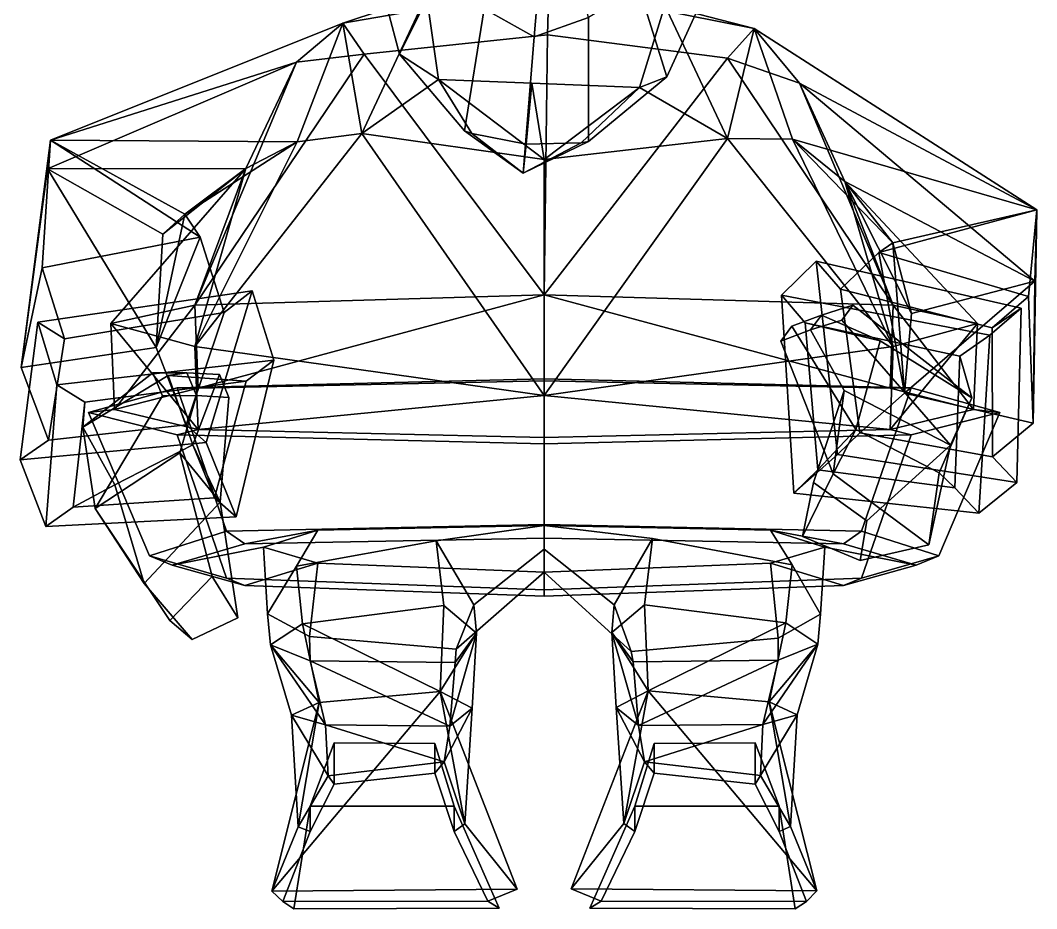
# Model space of a CAD drawing. Extents: x -173 to 159, y -153 to 325.
# Drawn here: x -173.4 to 159.1, y -153 to 137.6 of the extents above; entities that cross this region are included whole.
import ezdxf

# ---------------------------------------------------------------- set-up
doc = ezdxf.new("R2010")
doc.units = 0

msp = doc.modelspace()

# ---------------------------------------------------------------- linework, layer by layer
for points in [[(-35.889503, 153.941406, 100.128876), (-57.010105, 165.431396, 84.478607), (-56.962307, 155.394165, 54.04179), (-49.412239, 126.484711, 72.57827)], [(-0.51746, 148.316406, -4.831187), (-67.874657, 136.680725, -2.282494), (-40.573055, 145.874939, 27.902067), (-0.479152, 154.797852, 5.160628)], [(-49.412239, 126.484711, 72.57827), (-56.962307, 155.394165, 54.04179), (-40.573055, 145.874939, 27.902067), (-36.59679, 118.245819, 58.109665)], [(-28.14958, 101.416626, 106.600311), (-21.698481, 141.390259, 121.186104), (-35.889503, 153.941406, 100.128876), (-49.412239, 126.484711, 72.57827)], [(-0.479152, 154.797852, 5.160628), (37.406498, 142.48056, 28.44092), (66.701088, 134.944458, -2.75842), (-0.51746, 148.316406, -4.831187)], [(28.917149, 148.49411, 100.596771), (38.060665, 119.132202, 73.209808), (50.595383, 146.353455, 54.818336), (51.881554, 156.278564, 85.264786)], [(-5.285933, 132.211151, 128.364197), (-4.064447, 146.384949, 124.193214), (-17.758127, 150.034119, 118.388252), (-21.698481, 141.390259, 121.186104)], [(-0.51746, 148.316406, -4.831187), (-0.971125, 132.82666, -54.743366), (-60.891792, 126.503113, -47.154255), (-67.874657, 136.680725, -2.282494)], [(-5.285933, 132.211151, 128.364197), (12.529744, 138.513245, 121.433228), (10.128041, 147.690186, 118.589584), (-4.064447, 146.384949, 124.193214)], [(-0.51746, 148.316406, -4.831187), (66.701088, 134.944458, -2.75842), (57.985771, 125.220276, -46.951733), (-0.971125, 132.82666, -54.743366)], [(12.426349, 98.006027, 106.893265), (38.060665, 119.132202, 73.209808), (28.917149, 148.49411, 100.596771), (12.529744, 138.513245, 121.433228)], [(38.060665, 119.132202, 73.209808), (29.119768, 115.587799, 58.337975), (37.406498, 142.48056, 28.44092), (50.595383, 146.353455, 54.818336)], [(-67.874657, 136.680725, -2.282494), (-61.684658, 100.539185, 52.886448), (-40.573055, 145.874939, 27.902067)], [(-61.684658, 100.539185, 52.886448), (-36.59679, 118.245819, 58.109665), (-40.573055, 145.874939, 27.902067)], [(-8.913876, 87.561676, 111.04425), (-5.285933, 132.211151, 128.364197), (-21.698481, 141.390259, 121.186104), (-28.14958, 101.416626, 106.600311)], [(57.93222, 98.975342, 52.936092), (37.406498, 142.48056, 28.44092), (29.119768, 115.587799, 58.337975)], [(66.701088, 134.944458, -2.75842), (37.406498, 142.48056, 28.44092), (57.93222, 98.975342, 52.936092)], [(-82.862328, 97.877625, 31.586336), (-67.874657, 136.680725, -2.282494), (-163.566162, 98.423904, -27.519133)], [(-83.110542, 123.89917, -37.713314), (-163.566162, 98.423904, -27.519133), (-67.874657, 136.680725, -2.282494)], [(-83.110542, 123.89917, -37.713314), (-67.874657, 136.680725, -2.282494), (-60.891792, 126.503113, -47.154255)], [(-82.862328, 97.877625, 31.586336), (-61.684658, 100.539185, 52.886448), (-67.874657, 136.680725, -2.282494)], [(-8.913876, 87.561676, 111.04425), (12.426349, 98.006027, 106.893265), (12.529744, 138.513245, 121.433228), (-5.285933, 132.211151, 128.364197)], [(79.186371, 98.763763, 36.363789), (66.701088, 134.944458, -2.75842), (57.93222, 98.975342, 52.936092)], [(81.497581, 117.003143, -37.881752), (57.985771, 125.220276, -46.951733), (66.701088, 134.944458, -2.75842)], [(79.186371, 98.763763, 36.363789), (159.125565, 75.62236, -10.046842), (66.701088, 134.944458, -2.75842)], [(81.497581, 117.003143, -37.881752), (66.701088, 134.944458, -2.75842), (159.125565, 75.62236, -10.046842)], [(-2.041233, 47.749771, -106.168182), (-60.891792, 126.503113, -47.154255), (-0.971125, 132.82666, -54.743366)], [(-2.041233, 47.749771, -106.168182), (-0.971125, 132.82666, -54.743366), (57.985771, 125.220276, -46.951733)], [(-116.303307, 44.433853, -70.507957), (-60.891792, 126.503113, -47.154255), (-2.041233, 47.749771, -106.168182)], [(-116.303307, 44.433853, -70.507957), (-83.110542, 123.89917, -37.713314), (-60.891792, 126.503113, -47.154255)], [(-28.14958, 101.416626, 106.600311), (-49.412239, 126.484711, 72.57827), (-36.59679, 118.245819, 58.109665), (-25.681002, 100.540039, 90.71035)], [(-83.110542, 123.89917, -37.713314), (-164.522049, 88.976242, -69.988075), (-163.566162, 98.423904, -27.519133)], [(-99.6101, 89.085449, -12.913767), (-164.522049, 88.976242, -69.988075), (-83.110542, 123.89917, -37.713314)], [(-116.303307, 44.433853, -70.507957), (-99.6101, 89.085449, -12.913767), (-83.110542, 123.89917, -37.713314)], [(112.22084, 44.433853, -70.507957), (-2.041233, 47.749771, -106.168182), (57.985771, 125.220276, -46.951733)], [(112.22084, 44.433853, -70.507957), (57.985771, 125.220276, -46.951733), (81.497581, 117.003143, -37.881752)], [(-2.04123, 92.033386, 59.712524), (-36.59679, 118.245819, 58.109665), (-61.684658, 100.539185, 52.886448)], [(-25.681002, 100.540039, 90.71035), (-36.59679, 118.245819, 58.109665), (-6.088271, 117.072876, 63.251595), (-7.940793, 97.047302, 86.698463)], [(-6.088271, 117.072876, 63.251595), (-36.59679, 118.245819, 58.109665), (-2.04123, 92.033386, 59.712524)], [(10.074162, 97.534653, 90.968498), (-7.940793, 97.047302, 86.698463), (-6.088271, 117.072876, 63.251595), (29.119768, 115.587799, 58.337975)], [(-6.088271, 117.072876, 63.251595), (-2.04123, 92.033386, 59.712524), (29.119768, 115.587799, 58.337975)], [(12.426349, 98.006027, 106.893265), (10.074162, 97.534653, 90.968498), (29.119768, 115.587799, 58.337975), (38.060665, 119.132202, 73.209808)], [(112.22084, 44.433853, -70.507957), (81.497581, 117.003143, -37.881752), (96.321983, 84.888458, -8.427807)], [(81.497581, 117.003143, -37.881752), (159.125565, 75.62236, -10.046842), (158.574982, 52.2686, -46.656448)], [(96.321983, 84.888458, -8.427807), (81.497581, 117.003143, -37.881752), (158.574982, 52.2686, -46.656448)], [(-2.04123, 92.033386, 59.712524), (57.93222, 98.975342, 52.936092), (29.119768, 115.587799, 58.337975)], [(-2.041231, 14.86673, 122.515053), (-61.684658, 100.539185, 52.886448), (-116.303299, 30.869064, 89.421371)], [(-116.303299, 30.869064, 89.421371), (-61.684658, 100.539185, 52.886448), (-82.862328, 97.877625, 31.586336)], [(-2.041231, 14.86673, 122.515053), (-2.04123, 92.033386, 59.712524), (-61.684658, 100.539185, 52.886448)], [(-8.913876, 87.561676, 111.04425), (-28.14958, 101.416626, 106.600311), (-25.681002, 100.540039, 90.71035)], [(-8.913876, 87.561676, 111.04425), (-25.681002, 100.540039, 90.71035), (-7.940793, 97.047302, 86.698463)], [(-173.145981, 24.038544, -23.068949), (-166.290298, 56.677856, 5.486877), (-163.566162, 98.423904, -27.519133)], [(-173.145981, 24.038544, -23.068949), (-163.566162, 98.423904, -27.519133), (-164.522049, 88.976242, -69.988075)], [(-114.636528, 66.623718, -2.014603), (-163.566162, 98.423904, -27.519133), (-166.290298, 56.677856, 5.486877)], [(-82.862328, 97.877625, 31.586336), (-163.566162, 98.423904, -27.519133), (-119.566772, 74.151733, -11.122937)], [(-114.636528, 66.623718, -2.014603), (-119.566772, 74.151733, -11.122937), (-163.566162, 98.423904, -27.519133)], [(-99.6101, 89.085449, -12.913767), (-82.862328, 97.877625, 31.586336), (-119.566772, 74.151733, -11.122937)], [(-116.303299, 30.869064, 89.421371), (-82.862328, 97.877625, 31.586336), (-99.6101, 89.085449, -12.913767)], [(-8.913876, 87.561676, 111.04425), (10.074162, 97.534653, 90.968498), (12.426349, 98.006027, 106.893265)], [(-8.913876, 87.561676, 111.04425), (-7.940793, 97.047302, 86.698463), (10.074162, 97.534653, 90.968498)], [(-2.041231, 14.86673, 122.515053), (57.93222, 98.975342, 52.936092), (-2.04123, 92.033386, 59.712524)], [(-2.041231, 14.86673, 122.515053), (112.22084, 30.86908, 89.421379), (57.93222, 98.975342, 52.936092)], [(112.22084, 30.86908, 89.421379), (79.186371, 98.763763, 36.363789), (57.93222, 98.975342, 52.936092)], [(112.22084, 30.86908, 89.421379), (96.321983, 84.888458, -8.427807), (79.186371, 98.763763, 36.363789)], [(96.321983, 84.888458, -8.427807), (112.103653, 64.77771, 11.200163), (79.186371, 98.763763, 36.363789)], [(79.186371, 98.763763, 36.363789), (112.103653, 64.77771, 11.200163), (159.125565, 75.62236, -10.046842)], [(-128.944458, 30.594177, -31.333086), (-173.145981, 24.038544, -23.068949), (-164.522049, 88.976242, -69.988075)], [(-126.765976, 67.592255, -58.265472), (-164.522049, 88.976242, -69.988075), (-99.6101, 89.085449, -12.913767)], [(-128.944458, 30.594177, -31.333086), (-164.522049, 88.976242, -69.988075), (-126.765976, 67.592255, -58.265472)], [(-116.303299, 30.869064, 89.421371), (-99.6101, 89.085449, -12.913767), (-143.847076, 38.408966, 0.525644)], [(-143.847076, 38.408966, 0.525644), (-99.6101, 89.085449, -12.913767), (-116.303307, 44.433853, -70.507957)], [(-126.765976, 67.592255, -58.265472), (-99.6101, 89.085449, -12.913767), (-119.566772, 74.151733, -11.122937)], [(112.22084, 30.86908, 89.421379), (139.764603, 38.408966, 0.525647), (96.321983, 84.888458, -8.427807)], [(139.764603, 38.408966, 0.525647), (112.22084, 44.433853, -70.507957), (96.321983, 84.888458, -8.427807)], [(118.137657, 41.648071, -30.438921), (112.103653, 64.77771, 11.200163), (96.321983, 84.888458, -8.427807)], [(118.137657, 41.648071, -30.438921), (96.321983, 84.888458, -8.427807), (158.574982, 52.2686, -46.656448)], [(-128.944458, 30.594177, -31.333086), (-126.765976, 67.592255, -58.265472), (-119.566772, 74.151733, -11.122937)], [(-128.944458, 30.594177, -31.333086), (-119.566772, 74.151733, -11.122937), (-114.636528, 66.623718, -2.014603)], [(107.443787, 61.638672, 19.611542), (159.125565, 75.62236, -10.046842), (112.103653, 64.77771, 11.200163)], [(107.443787, 61.638672, 19.611542), (156.41011, 47.28067, 34.425362), (159.125565, 75.62236, -10.046842)], [(158.029938, 5.774307, 20.200134), (159.125565, 75.62236, -10.046842), (156.41011, 47.28067, 34.425362)], [(158.029938, 5.774307, 20.200134), (158.574982, 52.2686, -46.656448), (159.125565, 75.62236, -10.046842)], [(-166.290298, 56.677856, 5.486877), (-158.945251, 33.440918, 32.195324), (-106.763191, 42.047791, 23.257769), (-114.636528, 66.623718, -2.014603)], [(-114.636528, 66.623718, -2.014603), (-106.763191, 42.047791, 23.257769), (-119.140404, 5.240952, -7.425313), (-128.944458, 30.594177, -31.333086)], [(115.82354, 15.588531, 6.512687), (107.443787, 61.638672, 19.611542), (112.103653, 64.77771, 11.200163)], [(115.82354, 15.588531, 6.512687), (112.103653, 64.77771, 11.200163), (118.137657, 41.648071, -30.438921)], [(107.443787, 61.638672, 19.611542), (115.82354, 15.588531, 6.512687), (101.273102, 2.6866, 37.046474), (94.902626, 49.652985, 51.293072)], [(156.41011, 47.28067, 34.425362), (107.443787, 61.638672, 19.611542), (94.902626, 49.652985, 51.293072), (144.594193, 36.969772, 67.003204)], [(-164.264526, 0.196365, 2.566189), (-158.945251, 33.440918, 32.195324), (-166.290298, 56.677856, 5.486877), (-173.145981, 24.038544, -23.068949)], [(93.994774, -4.406723, 31.535248), (79.697487, -17.114487, 59.850536), (75.582924, 47.681885, 80.389496), (86.971115, 58.854126, 51.35931)], [(86.971115, 58.854126, 51.35931), (75.582924, 47.681885, 80.389496), (143.845856, 34.593079, 102.623924), (154.027847, 43.449188, 73.172951)], [(93.994774, -4.406723, 31.535248), (86.971115, 58.854126, 51.35931), (94.902626, 49.652985, 51.293072), (101.273102, 2.6866, 37.046474)], [(86.971115, 58.854126, 51.35931), (154.027847, 43.449188, 73.172951), (144.594193, 36.969772, 67.003204), (94.902626, 49.652985, 51.293072)], [(115.82354, 15.588531, 6.512687), (118.137657, 41.648071, -30.438921), (158.574982, 52.2686, -46.656448)], [(115.82354, 15.588531, 6.512687), (158.574982, 52.2686, -46.656448), (158.029938, 5.774307, 20.200134)], [(-97.53392, 49.072906, 26.869221), (-167.736908, 38.805267, 40.130898), (-161.516785, 18.31218, 64.437424), (-90.450706, 26.39798, 49.954647)], [(-97.53392, 49.072906, 26.869221), (-106.763191, 42.047791, 23.257769), (-158.945251, 33.440918, 32.195324), (-167.736908, 38.805267, 40.130898)], [(-112.62011, -0.546921, -15.018018), (-119.140404, 5.240952, -7.425313), (-106.763191, 42.047791, 23.257769), (-97.53392, 49.072906, 26.869221)], [(-115.283997, 17.306412, -78.63134), (-116.303307, 44.433853, -70.507957), (-2.041233, 47.749771, -106.168182)], [(-115.283997, 17.306412, -78.63134), (-2.041233, 47.749771, -106.168182), (-2.014903, 19.658966, -109.827545)], [(-112.62011, -0.546921, -15.018018), (-97.53392, 49.072906, 26.869221), (-90.450706, 26.39798, 49.954647), (-102.852081, -24.879562, 6.894599)], [(111.201523, 17.306412, -78.631332), (-2.014903, 19.658966, -109.827545), (-2.041233, 47.749771, -106.168182)], [(111.201523, 17.306412, -78.631332), (-2.041233, 47.749771, -106.168182), (112.22084, 44.433853, -70.507957)], [(79.697487, -17.114487, 59.850536), (87.569443, -9.464508, 65.803398), (83.403084, 38.662781, 80.343124), (75.582924, 47.681885, 80.389496)], [(75.582924, 47.681885, 80.389496), (83.403084, 38.662781, 80.343124), (134.018906, 27.74144, 96.160362), (143.845856, 34.593079, 102.623924)], [(144.617188, -5.248856, 51.871521), (158.029938, 5.774307, 20.200134), (156.41011, 47.28067, 34.425362), (144.594193, 36.969772, 67.003204)], [(-142.590302, 10.325027, 3.679537), (-143.847076, 38.408966, 0.525644), (-116.303307, 44.433853, -70.507957)], [(-142.590302, 10.325027, 3.679537), (-116.303307, 44.433853, -70.507957), (-115.283997, 17.306412, -78.63134)], [(85.067284, 36.37709, 126.717216), (95.379509, 39.511414, 130.339935), (98.982353, 44.381653, 118.904816), (88.724525, 41.144318, 115.234695)], [(88.724525, 41.144318, 115.234695), (98.982353, 44.381653, 118.904816), (137.883148, 14.116806, 77.81057), (107.949471, 32.718307, 77.737885)], [(95.379509, 39.511414, 130.339935), (130.936508, -1.430847, 106.466133), (137.883148, 14.116806, 77.81057), (98.982353, 44.381653, 118.904816)], [(138.507843, 10.325027, 3.67954), (111.201523, 17.306412, -78.631332), (112.22084, 44.433853, -70.507957)], [(138.507843, 10.325027, 3.67954), (112.22084, 44.433853, -70.507957), (139.764603, 38.408966, 0.525647)], [(140.151184, -23.62352, 81.140778), (152.59433, -13.616302, 52.122864), (154.027847, 43.449188, 73.172951), (143.845856, 34.593079, 102.623924)], [(152.59433, -13.616302, 52.122864), (144.617188, -5.248856, 51.871521), (144.594193, 36.969772, 67.003204), (154.027847, 43.449188, 73.172951)], [(75.395584, 32.655075, 123.077797), (85.067284, 36.37709, 126.717216), (88.724525, 41.144318, 115.234695), (79.013992, 37.530121, 111.60479)], [(79.013992, 37.530121, 111.60479), (88.724525, 41.144318, 115.234695), (107.949471, 32.718307, 77.737885), (99.971558, 3.773682, 64.613495)], [(-165.132278, -27.957809, 23.080839), (-161.516785, 18.31218, 64.437424), (-167.736908, 38.805267, 40.130898), (-173.435684, -6.170959, -0.443664)], [(-173.435684, -6.170959, -0.443664), (-167.736908, 38.805267, 40.130898), (-158.945251, 33.440918, 32.195324), (-164.264526, 0.196365, 2.566189)], [(-115.283989, 3.711075, 81.658249), (-143.847076, 38.408966, 0.525644), (-142.590302, 10.325027, 3.679537)], [(-115.283989, 3.711075, 81.658249), (-116.303299, 30.869064, 89.421371), (-143.847076, 38.408966, 0.525644)], [(75.395584, 32.655075, 123.077797), (79.013992, 37.530121, 111.60479), (99.971558, 3.773682, 64.613495), (92.551689, -10.811279, 93.640854)], [(99.971558, 3.773682, 64.613495), (107.949471, 32.718307, 77.737885), (83.403084, 38.662781, 80.343124), (87.569443, -9.464508, 65.803398)], [(107.949471, 32.718307, 77.737885), (137.883148, 14.116806, 77.81057), (134.018906, 27.74144, 96.160362), (83.403084, 38.662781, 80.343124)], [(85.067284, 36.37709, 126.717216), (96.126915, 16.490494, 121.292328), (130.936508, -1.430847, 106.466133), (95.379509, 39.511414, 130.339935)], [(111.201523, 3.711075, 81.658249), (139.764603, 38.408966, 0.525647), (112.22084, 30.86908, 89.421379)], [(111.201523, 3.711075, 81.658249), (138.507843, 10.325027, 3.67954), (139.764603, 38.408966, 0.525647)], [(75.395584, 32.655075, 123.077797), (92.551689, -10.811279, 93.640854), (96.126915, 16.490494, 121.292328), (85.067284, 36.37709, 126.717216)], [(140.151184, -23.62352, 81.140778), (143.845856, 34.593079, 102.623924), (134.018906, 27.74144, 96.160362), (132.318436, -15.356461, 80.912277)], [(-128.944458, 30.594177, -31.333086), (-119.140404, 5.240952, -7.425313), (-164.264526, 0.196365, 2.566189), (-173.145981, 24.038544, -23.068949)], [(-115.283989, 3.711075, 81.658249), (-2.041231, 14.86673, 122.515053), (-116.303299, 30.869064, 89.421371)], [(111.201523, 3.711075, 81.658249), (112.22084, 30.86908, 89.421379), (-2.041231, 14.86673, 122.515053)], [(127.26255, -10.454193, 65.60112), (132.318436, -15.356461, 80.912277), (134.018906, 27.74144, 96.160362), (137.883148, 14.116806, 77.81057)], [(-90.450706, 26.39798, 49.954647), (-161.516785, 18.31218, 64.437424), (-152.371414, 12.643799, 56.099361), (-99.543777, 19.513123, 46.430988)], [(-102.852081, -24.879562, 6.894599), (-90.450706, 26.39798, 49.954647), (-99.543777, 19.513123, 46.430988), (-109.906921, -18.636871, 15.09119)], [(-118.934387, 22.267136, 90.449501), (-125.030548, 21.363129, 44.147152), (-152.986969, 4.531097, 38.576744), (-130.045486, 22.320755, 92.839821)], [(-126.949265, 14.79483, 102.901428), (-130.045486, 22.320755, 92.839821), (-152.986969, 4.531097, 38.576744), (-148.92746, -22.063095, 62.048275)], [(-125.030548, 21.363129, 44.147152), (-99.543777, 19.513123, 46.430988), (-152.371414, 12.643799, 56.099361), (-152.986969, 4.531097, 38.576744)], [(-115.815086, 14.831818, 100.595238), (-118.934387, 22.267136, 90.449501), (-130.045486, 22.320755, 92.839821), (-126.949265, 14.79483, 102.901428)], [(-108.27169, 21.753311, 87.885132), (-117.011124, -1.242233, 24.917334), (-125.030548, 21.363129, 44.147152), (-118.934387, 22.267136, 90.449501)], [(-117.011124, -1.242233, 24.917334), (-109.906921, -18.636871, 15.09119), (-99.543777, 19.513123, 46.430988), (-125.030548, 21.363129, 44.147152)], [(-105.933624, -29.558853, -86.19825), (-122.114365, 17.313705, -90.642998), (-2.040832, 20.337952, -125.964539), (-2.041235, -27.361862, -121.442322)], [(-122.114365, 17.313705, -90.642998), (-115.283997, 17.306412, -78.63134), (-2.014903, 19.658966, -109.827545), (-2.040832, 20.337952, -125.964539)], [(-105.164268, 14.213638, 97.983971), (-108.27169, 21.753311, 87.885132), (-118.934387, 22.267136, 90.449501), (-115.815086, 14.831818, 100.595238)], [(-105.164268, 14.213638, 97.983971), (-108.085358, -20.00296, 54.730286), (-117.011124, -1.242233, 24.917334), (-108.27169, 21.753311, 87.885132)], [(101.851158, -29.558846, -86.19825), (-2.041235, -27.361862, -121.442322), (-2.040832, 20.337952, -125.964539), (118.031891, 17.313721, -90.642998)], [(118.031891, 17.313721, -90.642998), (-2.040832, 20.337952, -125.964539), (-2.014903, 19.658966, -109.827545), (111.201523, 17.306412, -78.631332)], [(-165.132278, -27.957809, 23.080839), (-156.120728, -21.665512, 26.072042), (-152.371414, 12.643799, 56.099361), (-161.516785, 18.31218, 64.437424)], [(-131.163101, -37.567245, 8.220984), (-151.128265, 9.305313, 3.776232), (-122.114365, 17.313705, -90.642998), (-105.933624, -29.558853, -86.19825)], [(-122.114365, 17.313705, -90.642998), (-151.128265, 9.305313, 3.776232), (-142.590302, 10.325027, 3.679537), (-115.283997, 17.306412, -78.63134)], [(127.080635, -37.56723, 8.220986), (101.851158, -29.558846, -86.19825), (118.031891, 17.313721, -90.642998), (147.045807, 9.305328, 3.776235)], [(118.031891, 17.313721, -90.642998), (111.201523, 17.306412, -78.631332), (138.507843, 10.325027, 3.67954), (147.045807, 9.305328, 3.776235)], [(-115.815086, 14.831818, 100.595238), (-126.949265, 14.79483, 102.901428), (-148.92746, -22.063095, 62.048275), (-121.29409, -3.932571, 87.746101)], [(-105.164268, 14.213638, 97.983971), (-115.815086, 14.831818, 100.595238), (-121.29409, -3.932571, 87.746101), (-108.085358, -20.00296, 54.730286)], [(-115.283989, 3.711075, 81.658249), (-2.041232, 1.106903, 112.910271), (-2.041231, 14.86673, 122.515053)], [(111.201523, 3.711075, 81.658249), (-2.041231, 14.86673, 122.515053), (-2.041232, 1.106903, 112.910271)], [(82.511261, -31.241821, 158.760437), (86.136436, -13.646927, 165.934158), (96.126915, 16.490494, 121.292328), (92.551689, -10.811279, 93.640854)], [(86.136436, -13.646927, 165.934158), (103.581909, -26.169144, 164.865906), (130.936508, -1.430847, 106.466133), (96.126915, 16.490494, 121.292328)], [(115.82354, 15.588531, 6.512687), (158.029938, 5.774307, 20.200134), (144.617188, -5.248856, 51.871521), (101.273102, 2.6866, 37.046474)], [(123.881721, -34.017509, 92.050735), (127.26255, -10.454193, 65.60112), (137.883148, 14.116806, 77.81057), (130.936508, -1.430847, 106.466133)], [(-142.541763, -14.364777, 21.381094), (-152.986969, 4.531097, 38.576744), (-152.371414, 12.643799, 56.099361), (-156.120728, -21.665512, 26.072042)], [(-151.128265, 9.305313, 3.776232), (-122.114365, 1.950974, 90.48423), (-115.283989, 3.711075, 81.658249), (-142.590302, 10.325027, 3.679537)], [(147.045807, 9.305328, 3.776235), (138.507843, 10.325027, 3.67954), (111.201523, 3.711075, 81.658249), (118.031898, 1.950974, 90.48423)], [(-122.114365, 1.950974, 90.48423), (-151.128265, 9.305313, 3.776232), (-131.163101, -37.567245, 8.220984), (-105.933617, -44.921585, 94.928978)], [(118.031898, 1.950974, 90.48423), (101.851158, -44.921577, 94.928978), (127.080635, -37.56723, 8.220986), (147.045807, 9.305328, 3.776235)], [(-112.62011, -0.546921, -15.018018), (-173.435684, -6.170959, -0.443664), (-164.264526, 0.196365, 2.566189), (-119.140404, 5.240952, -7.425313)], [(-132.881378, -46.637558, 40.645401), (-148.92746, -22.063095, 62.048275), (-152.986969, 4.531097, 38.576744), (-142.541763, -14.364777, 21.381094)], [(-2.041231, -1.00679, 125.800438), (-2.041232, 1.106903, 112.910271), (-115.283989, 3.711075, 81.658249), (-122.114365, 1.950974, 90.48423)], [(-2.041231, -1.00679, 125.800438), (118.031898, 1.950974, 90.48423), (111.201523, 3.711075, 81.658249), (-2.041232, 1.106903, 112.910271)], [(99.971558, 3.773682, 64.613495), (87.569443, -9.464508, 65.803398), (132.318436, -15.356461, 80.912277), (127.26255, -10.454193, 65.60112)], [(92.551689, -10.811279, 93.640854), (99.971558, 3.773682, 64.613495), (127.26255, -10.454193, 65.60112), (123.881721, -34.017509, 92.050735)], [(-2.041233, -48.716064, 130.324539), (-2.041231, -1.00679, 125.800438), (-122.114365, 1.950974, 90.48423), (-105.933617, -44.921585, 94.928978)], [(-2.041233, -48.716064, 130.324539), (101.851158, -44.921577, 94.928978), (118.031898, 1.950974, 90.48423), (-2.041231, -1.00679, 125.800438)], [(93.994774, -4.406723, 31.535248), (101.273102, 2.6866, 37.046474), (144.617188, -5.248856, 51.871521), (152.59433, -13.616302, 52.122864)], [(-112.62011, -0.546921, -15.018018), (-102.852081, -24.879562, 6.894599), (-165.132278, -27.957809, 23.080839), (-173.435684, -6.170959, -0.443664)], [(-117.011124, -1.242233, 24.917334), (-142.541763, -14.364777, 21.381094), (-156.120728, -21.665512, 26.072042), (-109.906921, -18.636871, 15.09119)], [(-108.085358, -20.00296, 54.730286), (-132.881378, -46.637558, 40.645401), (-142.541763, -14.364777, 21.381094), (-117.011124, -1.242233, 24.917334)], [(101.417709, -39.155403, 147.481201), (123.881721, -34.017509, 92.050735), (130.936508, -1.430847, 106.466133), (103.581909, -26.169144, 164.865906)], [(-110.626213, -44.399109, 123.09613), (-121.29409, -3.932571, 87.746101), (-148.92746, -22.063095, 62.048275), (-124.499992, -58.799591, 115.194473)], [(-102.218987, -57.893188, 112.07737), (-108.085358, -20.00296, 54.730286), (-121.29409, -3.932571, 87.746101), (-110.626213, -44.399109, 123.09613)], [(93.994774, -4.406723, 31.535248), (152.59433, -13.616302, 52.122864), (140.151184, -23.62352, 81.140778), (79.697487, -17.114487, 59.850536)], [(79.697487, -17.114487, 59.850536), (140.151184, -23.62352, 81.140778), (132.318436, -15.356461, 80.912277), (87.569443, -9.464508, 65.803398)], [(82.511261, -31.241821, 158.760437), (92.551689, -10.811279, 93.640854), (123.881721, -34.017509, 92.050735), (101.417709, -39.155403, 147.481201)], [(82.511261, -31.241821, 158.760437), (101.417709, -39.155403, 147.481201), (103.581909, -26.169144, 164.865906), (86.136436, -13.646927, 165.934158)], [(-102.852081, -24.879562, 6.894599), (-109.906921, -18.636871, 15.09119), (-156.120728, -21.665512, 26.072042), (-165.132278, -27.957809, 23.080839)], [(-117.220741, -65.022652, 95.6026), (-124.499992, -58.799591, 115.194473), (-148.92746, -22.063095, 62.048275), (-132.881378, -46.637558, 40.645401)], [(-102.218987, -57.893188, 112.07737), (-117.220741, -65.022652, 95.6026), (-132.881378, -46.637558, 40.645401), (-108.085358, -20.00296, 54.730286)], [(-131.163101, -37.567245, 8.220984), (-105.933624, -29.558853, -86.19825), (-99.994171, -33.678986, -73.796577), (-123.7388, -40.660378, 8.514295)], [(-123.7388, -40.660378, 8.514295), (-99.994171, -33.678986, -73.796577), (-76.124023, -29.223083, -56.765015), (-93.9011, -34.712051, 7.950238)], [(-105.933624, -29.558853, -86.19825), (-2.041235, -27.361862, -121.442322), (-2.041235, -31.853836, -104.974724), (-99.994171, -33.678986, -73.796577)], [(-99.994171, -33.678986, -73.796577), (-2.041235, -31.853836, -104.974724), (-2.041235, -27.717041, -83.568909), (-76.124023, -29.223083, -56.765015)], [(-93.9011, -34.712051, 7.950238), (-76.124023, -29.223083, -56.765015), (-83.094284, -40.94165, -35.297173), (-92.572372, -56.554337, 8.168087)], [(-76.124023, -29.223083, -56.765015), (-2.041235, -27.717041, -83.568909), (-37.382973, -32.729599, -59.788494), (-83.094284, -40.94165, -35.297173)], [(-2.041235, -27.717041, -83.568909), (-2.041234, -35.452652, 7.634281), (-25.058044, -53.649277, 5.570057), (-37.382973, -32.729599, -59.788494)], [(101.851158, -29.558846, -86.19825), (95.911697, -33.678986, -73.796577), (-2.041235, -31.853836, -104.974724), (-2.041235, -27.361862, -121.442322)], [(72.041557, -29.223076, -56.765011), (79.070351, -40.519783, -35.496593), (33.434284, -31.907524, -60.077267), (-2.041235, -27.717041, -83.568909)], [(95.911697, -33.678986, -73.796577), (72.041557, -29.223076, -56.765011), (-2.041235, -27.717041, -83.568909), (-2.041235, -31.853836, -104.974724)], [(20.899828, -53.605911, 5.150943), (-2.041234, -35.452652, 7.634281), (-2.041235, -27.717041, -83.568909), (33.434284, -31.907524, -60.077267)], [(89.818642, -34.712051, 7.95024), (88.405617, -56.686127, 7.905619), (79.070351, -40.519783, -35.496593), (72.041557, -29.223076, -56.765011)], [(119.656326, -40.66037, 8.514297), (89.818642, -34.712051, 7.95024), (72.041557, -29.223076, -56.765011), (95.911697, -33.678986, -73.796577)], [(127.080635, -37.56723, 8.220986), (119.656326, -40.66037, 8.514297), (95.911697, -33.678986, -73.796577), (101.851158, -29.558846, -86.19825)], [(-81.075714, -59.80468, -15.316674), (-83.094284, -40.94165, -35.297173), (-37.382973, -32.729599, -59.788494), (-34.908524, -53.843475, -27.432089)], [(-24.165665, -62.884567, 0.445902), (-34.908524, -53.843475, -27.432089), (-37.382973, -32.729599, -59.788494), (-25.058044, -53.649277, 5.570057)], [(20.108797, -62.661713, 0.257205), (20.899828, -53.605911, 5.150943), (33.434284, -31.907524, -60.077267), (30.840019, -53.624405, -27.625877)], [(77.013069, -59.567207, -15.524006), (30.840019, -53.624405, -27.625877), (33.434284, -31.907524, -60.077267), (79.070351, -40.519783, -35.496593)], [(-99.994171, -47.274323, 86.493004), (-123.7388, -40.660378, 8.514295), (-93.9011, -34.712051, 7.950238), (-76.124023, -39.965866, 69.892914)], [(-76.124023, -39.965866, 69.892914), (-93.9011, -34.712051, 7.950238), (-92.572372, -56.554337, 8.168087), (-78.806709, -63.9534, 48.972088)], [(-2.041234, -35.452652, 7.634281), (-2.041233, -42.890213, 95.323456), (-30.786697, -68.132301, 69.856522), (-25.058044, -53.649277, 5.570057)], [(20.899828, -53.605911, 5.150943), (26.441874, -68.90239, 69.456955), (-2.041233, -42.890213, 95.323456), (-2.041234, -35.452652, 7.634281)], [(72.041557, -39.965866, 69.892914), (74.525284, -64.566444, 48.700649), (88.405617, -56.686127, 7.905619), (89.818642, -34.712051, 7.95024)], [(95.911697, -47.274323, 86.493011), (72.041557, -39.965866, 69.892914), (89.818642, -34.712051, 7.95024), (119.656326, -40.66037, 8.514297)], [(-105.933617, -44.921585, 94.928978), (-131.163101, -37.567245, 8.220984), (-123.7388, -40.660378, 8.514295), (-99.994171, -47.274323, 86.493004)], [(101.851158, -44.921577, 94.928978), (95.911697, -47.274323, 86.493011), (119.656326, -40.66037, 8.514297), (127.080635, -37.56723, 8.220986)], [(-2.041233, -50.751358, 117.827805), (-99.994171, -47.274323, 86.493004), (-76.124023, -39.965866, 69.892914), (-2.041233, -42.890213, 95.323456)], [(-91.627213, -66.75798, 3.909941), (-92.572372, -56.554337, 8.168087), (-83.094284, -40.94165, -35.297173), (-81.075714, -59.80468, -15.316674)], [(-2.041233, -42.890213, 95.323456), (-76.124023, -39.965866, 69.892914), (-78.806709, -63.9534, 48.972088), (-30.786697, -68.132301, 69.856522)], [(-2.041233, -42.890213, 95.323456), (26.441874, -68.90239, 69.456955), (74.525284, -64.566444, 48.700649), (72.041557, -39.965866, 69.892914)], [(-2.041233, -50.751358, 117.827805), (-2.041233, -42.890213, 95.323456), (72.041557, -39.965866, 69.892914), (95.911697, -47.274323, 86.493011)], [(87.572861, -66.511978, 3.700551), (77.013069, -59.567207, -15.524006), (79.070351, -40.519783, -35.496593), (88.405617, -56.686127, 7.905619)], [(-102.218987, -57.893188, 112.07737), (-110.626213, -44.399109, 123.09613), (-124.499992, -58.799591, 115.194473), (-117.220741, -65.022652, 95.6026)], [(-2.041233, -48.716064, 130.324539), (-105.933617, -44.921585, 94.928978), (-99.994171, -47.274323, 86.493004), (-2.041233, -50.751358, 117.827805)], [(-2.041233, -48.716064, 130.324539), (-2.041233, -50.751358, 117.827805), (95.911697, -47.274323, 86.493011), (101.851158, -44.921577, 94.928978)], [(-36.091637, -81.968559, -13.990828), (-81.075714, -59.80468, -15.316674), (-34.908524, -53.843475, -27.432089)], [(-36.091637, -81.968559, -13.990828), (-34.908524, -53.843475, -27.432089), (-24.165665, -62.884567, 0.445902)], [(-31.126661, -72.543121, 28.05835), (-24.165665, -62.884567, 0.445902), (-25.058044, -53.649277, 5.570057), (-30.786697, -68.132301, 69.856522)], [(27.081596, -72.310722, 27.86924), (26.441874, -68.90239, 69.456955), (20.899828, -53.605911, 5.150943), (20.108797, -62.661713, 0.257205)], [(32.035431, -81.810379, -14.182358), (20.108797, -62.661713, 0.257205), (30.840019, -53.624405, -27.625877)], [(32.035431, -81.810379, -14.182358), (30.840019, -53.624405, -27.625877), (77.013069, -59.567207, -15.524006)], [(-78.617508, -71.95945, 20.752111), (-78.806709, -63.9534, 48.972088), (-92.572372, -56.554337, 8.168087), (-91.627213, -66.75798, 3.909941)], [(-75.697395, -85.547005, -2.890266), (-91.627213, -66.75798, 3.909941), (-81.075714, -59.80468, -15.316674)], [(-75.697395, -85.547005, -2.890266), (-81.075714, -59.80468, -15.316674), (-36.091637, -81.968559, -13.990828)], [(71.645714, -85.377113, -3.093705), (32.035431, -81.810379, -14.182358), (77.013069, -59.567207, -15.524006)], [(71.645714, -85.377113, -3.093705), (77.013069, -59.567207, -15.524006), (87.572861, -66.511978, 3.700551)], [(74.570099, -71.71331, 20.547817), (87.572861, -66.511978, 3.700551), (88.405617, -56.686127, 7.905619), (74.525284, -64.566444, 48.700649)], [(-25.606558, -87.393318, 11.74579), (-36.091637, -81.968559, -13.990828), (-24.165665, -62.884567, 0.445902)], [(-32.858482, -93.282509, 37.331848), (-25.606558, -87.393318, 11.74579), (-24.165665, -62.884567, 0.445902)], [(-32.858482, -93.282509, 37.331848), (-24.165665, -62.884567, 0.445902), (-31.126661, -72.543121, 28.05835)], [(28.821276, -93.126266, 37.143436), (27.081596, -72.310722, 27.86924), (20.108797, -62.661713, 0.257205)], [(28.821276, -93.126266, 37.143436), (20.108797, -62.661713, 0.257205), (21.559784, -87.238785, 11.558593)], [(21.559784, -87.238785, 11.558593), (20.108797, -62.661713, 0.257205), (32.035431, -81.810379, -14.182358)], [(-31.126661, -72.543121, 28.05835), (-30.786697, -68.132301, 69.856522), (-78.806709, -63.9534, 48.972088), (-78.617508, -71.95945, 20.752111)], [(27.081596, -72.310722, 27.86924), (74.570099, -71.71331, 20.547817), (74.525284, -64.566444, 48.700649), (26.441874, -68.90239, 69.456955)], [(69.556511, -92.732445, 30.268064), (87.572861, -66.511978, 3.700551), (74.570099, -71.71331, 20.547817)], [(69.556511, -92.732445, 30.268064), (80.707527, -89.574577, 14.660277), (87.572861, -66.511978, 3.700551)], [(80.707527, -89.574577, 14.660277), (71.645714, -85.377113, -3.093705), (87.572861, -66.511978, 3.700551)], [(-73.595848, -92.901077, 30.469475), (-78.617508, -71.95945, 20.752111), (-91.627213, -66.75798, 3.909941)], [(-73.595848, -92.901077, 30.469475), (-91.627213, -66.75798, 3.909941), (-84.752533, -89.746864, 14.865813)], [(-84.752533, -89.746864, 14.865813), (-91.627213, -66.75798, 3.909941), (-75.697395, -85.547005, -2.890266)], [(-32.858482, -93.282509, 37.331848), (-31.126661, -72.543121, 28.05835), (-78.617508, -71.95945, 20.752111)], [(-32.858482, -93.282509, 37.331848), (-78.617508, -71.95945, 20.752111), (-73.595848, -92.901077, 30.469475)], [(28.821276, -93.126266, 37.143436), (74.570099, -71.71331, 20.547817), (27.081596, -72.310722, 27.86924)], [(28.821276, -93.126266, 37.143436), (69.556511, -92.732445, 30.268064), (74.570099, -71.71331, 20.547817)], [(-91.187973, -147.281418, -30.740383), (-75.697395, -85.547005, -2.890266), (-36.091637, -81.968559, -13.990828)], [(-10.827304, -146.606873, -36.169285), (-91.187973, -147.281418, -30.740383), (-36.091637, -81.968559, -13.990828)], [(-10.827304, -146.606873, -36.169285), (-36.091637, -81.968559, -13.990828), (-27.991682, -125.285179, -6.411818)], [(-27.991682, -125.285179, -6.411818), (-36.091637, -81.968559, -13.990828), (-25.606558, -87.393318, 11.74579)], [(6.831151, -146.528656, -36.339668), (23.997299, -125.21138, -6.57895), (32.035431, -81.810379, -14.182358)], [(6.831151, -146.528656, -36.339668), (32.035431, -81.810379, -14.182358), (87.19352, -147.186951, -30.930878)], [(23.997299, -125.21138, -6.57895), (21.559784, -87.238785, 11.558593), (32.035431, -81.810379, -14.182358)], [(87.19352, -147.186951, -30.930878), (32.035431, -81.810379, -14.182358), (71.645714, -85.377113, -3.093705)], [(-91.187973, -147.281418, -30.740383), (-82.538002, -126.266853, -4.016399), (-75.697395, -85.547005, -2.890266)], [(-82.538002, -126.266853, -4.016399), (-84.752533, -89.746864, 14.865813), (-75.697395, -85.547005, -2.890266)], [(87.19352, -147.186951, -30.930878), (71.645714, -85.377113, -3.093705), (78.544594, -126.181679, -4.197393)], [(78.544594, -126.181679, -4.197393), (71.645714, -85.377113, -3.093705), (80.707527, -89.574577, 14.660277)], [(-72.735054, -109.548225, 12.875486), (-73.595848, -92.901077, 30.469475), (-84.752533, -89.746864, 14.865813)], [(-82.538002, -126.266853, -4.016399), (-72.735054, -109.548225, 12.875486), (-84.752533, -89.746864, 14.865813)], [(-27.991682, -125.285179, -6.411818), (-25.606558, -87.393318, 11.74579), (-34.766041, -105.014313, 21.16144)], [(-34.766041, -105.014313, 21.16144), (-25.606558, -87.393318, 11.74579), (-32.858482, -93.282509, 37.331848)], [(30.773146, -104.946617, 20.999762), (28.821276, -93.126266, 37.143436), (21.559784, -87.238785, 11.558593)], [(23.997299, -125.21138, -6.57895), (30.773146, -104.946617, 20.999762), (21.559784, -87.238785, 11.558593)], [(78.544594, -126.181679, -4.197393), (80.707527, -89.574577, 14.660277), (68.741447, -109.470024, 12.702594)], [(68.741447, -109.470024, 12.702594), (80.707527, -89.574577, 14.660277), (69.556511, -92.732445, 30.268064)], [(-34.766041, -105.014313, 21.16144), (-32.858482, -93.282509, 37.331848), (-73.595848, -92.901077, 30.469475)], [(-72.735054, -109.548225, 12.875486), (-34.766041, -105.014313, 21.16144), (-73.595848, -92.901077, 30.469475)], [(30.773146, -104.946617, 20.999762), (69.556511, -92.732445, 30.268064), (28.821276, -93.126266, 37.143436)], [(68.741447, -109.470024, 12.702594), (69.556511, -92.732445, 30.268064), (30.773146, -104.946617, 20.999762)], [(-31.473774, -119.444244, 102.617195), (-37.787899, -98.998032, 87.801697), (-70.777412, -98.812729, 87.801697), (-78.613716, -119.444244, 102.617195)], [(-78.613716, -119.444244, 102.617195), (-70.777412, -98.812729, 87.801697), (-70.777412, -112.334427, 35.947453), (-78.613716, -127.827744, 43.725594)], [(-37.787899, -98.998032, 87.801697), (-37.787899, -108.736435, 35.947453), (-70.777412, -112.334427, 35.947453), (-70.777412, -98.812729, 87.801697)], [(-31.473774, -119.444244, 102.617195), (-31.473774, -127.827744, 43.725594), (-37.787899, -108.736435, 35.947453), (-37.787899, -98.998032, 87.801697)], [(27.673773, -119.444244, 102.617195), (74.813721, -119.444244, 102.617195), (66.977409, -98.812729, 87.801697), (33.987896, -98.998032, 87.801697)], [(27.673773, -119.444244, 102.617195), (33.987896, -98.998032, 87.801697), (33.987896, -108.736435, 35.947453), (27.673773, -127.827744, 43.725594)], [(33.987896, -98.998032, 87.801697), (66.977409, -98.812729, 87.801697), (66.977409, -112.334427, 35.947453), (33.987896, -108.736435, 35.947453)], [(74.813721, -119.444244, 102.617195), (74.813721, -127.827744, 43.725594), (66.977409, -112.334427, 35.947453), (66.977409, -98.812729, 87.801697)], [(-34.766041, -105.014313, 21.16144), (-72.735054, -109.548225, 12.875486), (-70.777412, -112.334427, 35.947453), (-37.787899, -108.736435, 35.947453)], [(-27.991682, -125.285179, -6.411818), (-34.766041, -105.014313, 21.16144), (-37.787899, -108.736435, 35.947453), (-31.473774, -127.827744, 43.725594)], [(23.997299, -125.21138, -6.57895), (27.673773, -127.827744, 43.725594), (33.987896, -108.736435, 35.947453), (30.773146, -104.946617, 20.999762)], [(30.773146, -104.946617, 20.999762), (33.987896, -108.736435, 35.947453), (66.977409, -112.334427, 35.947453), (68.741447, -109.470024, 12.702594)], [(-82.538002, -126.266853, -4.016399), (-78.613716, -127.827744, 43.725594), (-70.777412, -112.334427, 35.947453), (-72.735054, -109.548225, 12.875486)], [(78.544594, -126.181679, -4.197393), (68.741447, -109.470024, 12.702594), (66.977409, -112.334427, 35.947453), (74.813721, -127.827744, 43.725594)], [(-83.890282, -153.02951, 102.617195), (-78.613716, -119.444244, 102.617195), (-78.613716, -127.827744, 43.725594), (-87.594154, -150.723206, 36.317848)], [(-16.70689, -152.844193, 102.617195), (-31.473774, -119.444244, 102.617195), (-78.613716, -119.444244, 102.617195), (-83.890282, -153.02951, 102.617195)], [(-16.70689, -152.844193, 102.617195), (-20.410763, -150.61731, 32.613968), (-31.473774, -127.827744, 43.725594), (-31.473774, -119.444244, 102.617195)], [(12.906889, -152.844193, 102.617195), (80.090286, -153.02951, 102.617195), (74.813721, -119.444244, 102.617195), (27.673773, -119.444244, 102.617195)], [(12.906889, -152.844193, 102.617195), (27.673773, -119.444244, 102.617195), (27.673773, -127.827744, 43.725594), (16.610764, -150.61731, 32.613968)], [(80.090286, -153.02951, 102.617195), (83.794151, -150.723206, 36.317848), (74.813721, -127.827744, 43.725594), (74.813721, -119.444244, 102.617195)], [(-91.187973, -147.281418, -30.740383), (-87.594154, -150.723206, 36.317848), (-78.613716, -127.827744, 43.725594), (-82.538002, -126.266853, -4.016399)], [(-10.827304, -146.606873, -36.169285), (-27.991682, -125.285179, -6.411818), (-31.473774, -127.827744, 43.725594), (-20.410763, -150.61731, 32.613968)], [(6.831151, -146.528656, -36.339668), (16.610764, -150.61731, 32.613968), (27.673773, -127.827744, 43.725594), (23.997299, -125.21138, -6.57895)], [(87.19352, -147.186951, -30.930878), (78.544594, -126.181679, -4.197393), (74.813721, -127.827744, 43.725594), (83.794151, -150.723206, 36.317848)], [(-91.187973, -147.281418, -30.740383), (-10.827304, -146.606873, -36.169285), (-20.410763, -150.61731, 32.613968), (-87.594154, -150.723206, 36.317848)], [(87.19352, -147.186951, -30.930878), (83.794151, -150.723206, 36.317848), (16.610764, -150.61731, 32.613968), (6.831151, -146.528656, -36.339668)], [(-83.890282, -153.02951, 102.617195), (-87.594154, -150.723206, 36.317848), (-20.410763, -150.61731, 32.613968), (-16.70689, -152.844193, 102.617195)], [(80.090286, -153.02951, 102.617195), (12.906889, -152.844193, 102.617195), (16.610764, -150.61731, 32.613968), (83.794151, -150.723206, 36.317848)]]:
    msp.add_3dface(points)

doc.saveas('drawing.dxf')
